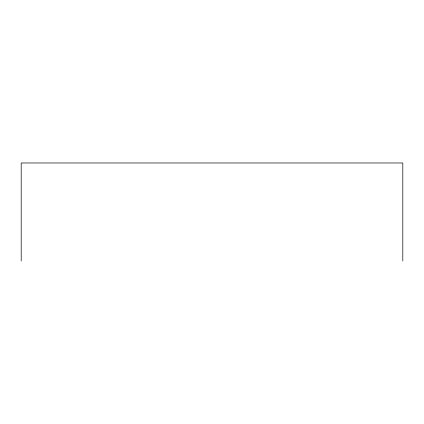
<?xml version="1.0" encoding="UTF-8"?>
<svg xmlns="http://www.w3.org/2000/svg" width="424" height="424" viewBox="0 0 424 424"><rect width="100%" height="100%" fill="white"/><g stroke="black" fill="none" stroke-linecap="round" stroke-linejoin="round"><path stroke-width="0.64" d="M402.8 261.025L402.8 162.975L21.2 162.975L21.2 261.025"/></g></svg>
